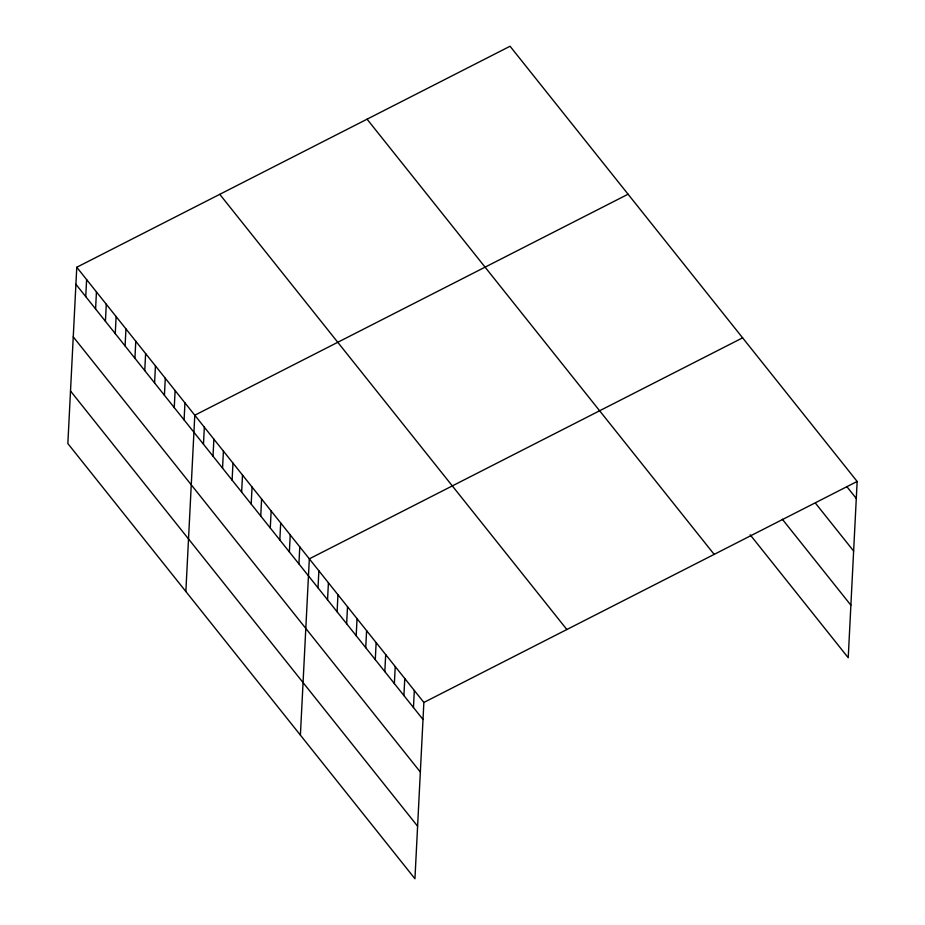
<?xml version="1.0" encoding="UTF-8"?>
<svg xmlns="http://www.w3.org/2000/svg" width="925" height="925" viewBox="0 0 925 925"><rect width="100%" height="100%" fill="white"/><g stroke="black" fill="none" stroke-linecap="round" stroke-linejoin="round"><path stroke-width="1.39" d="M76.775 267.256L67.849 443.549L414.943 878.75L423.87 702.457L76.775 267.256L510.057 46.25L857.151 481.451L848.225 657.744L750.175 534.8M85.748 296.624L86.615 279.581M95.587 308.95L96.443 291.918M105.415 321.276L106.282 304.244M115.255 333.613L116.111 316.581M125.083 345.938L125.95 328.907M134.923 358.276L135.778 341.244M144.751 370.601L145.618 353.57M154.591 382.938L155.446 365.895M164.419 395.264L165.286 378.233M174.258 407.59L175.114 390.558M184.087 419.927L184.954 402.895M185.856 591.514L194.793 415.221L628.075 194.215M203.465 444.22L204.333 427.188M213.016 456.187L213.883 439.155M222.555 468.154L223.422 451.123M232.106 480.133L232.973 463.09M241.645 492.1L242.512 475.057M251.195 504.067L252.062 487.024M260.746 516.034L261.602 499.003M270.285 528.002L271.152 510.97M279.836 539.969L280.691 522.937M289.375 551.936L290.242 534.904M298.925 563.903L299.781 546.872M300.394 735.132L309.332 558.839L742.613 337.833M318.015 587.837L318.871 570.806M327.554 599.805L328.421 582.773M337.105 611.772L337.96 594.74M346.644 623.739L347.511 606.707M356.194 635.706L357.05 618.675M365.733 647.673L366.601 630.642M375.284 659.641L376.14 642.609M384.823 671.619L385.69 654.576M394.374 683.587L395.229 666.543M403.913 695.554L404.78 678.511M413.463 707.521L414.319 690.489M423.87 702.457L857.151 481.451M846.745 486.515L856.296 498.483M815.445 503.165L853.625 551.034M782.33 519.237L850.884 605.193M367.075 119.186L714.169 554.376M219.757 194.319L566.852 629.52M75.908 284.287L423.002 719.488M73.248 336.85L420.343 772.04M70.508 390.998L417.603 826.198"/></g></svg>
